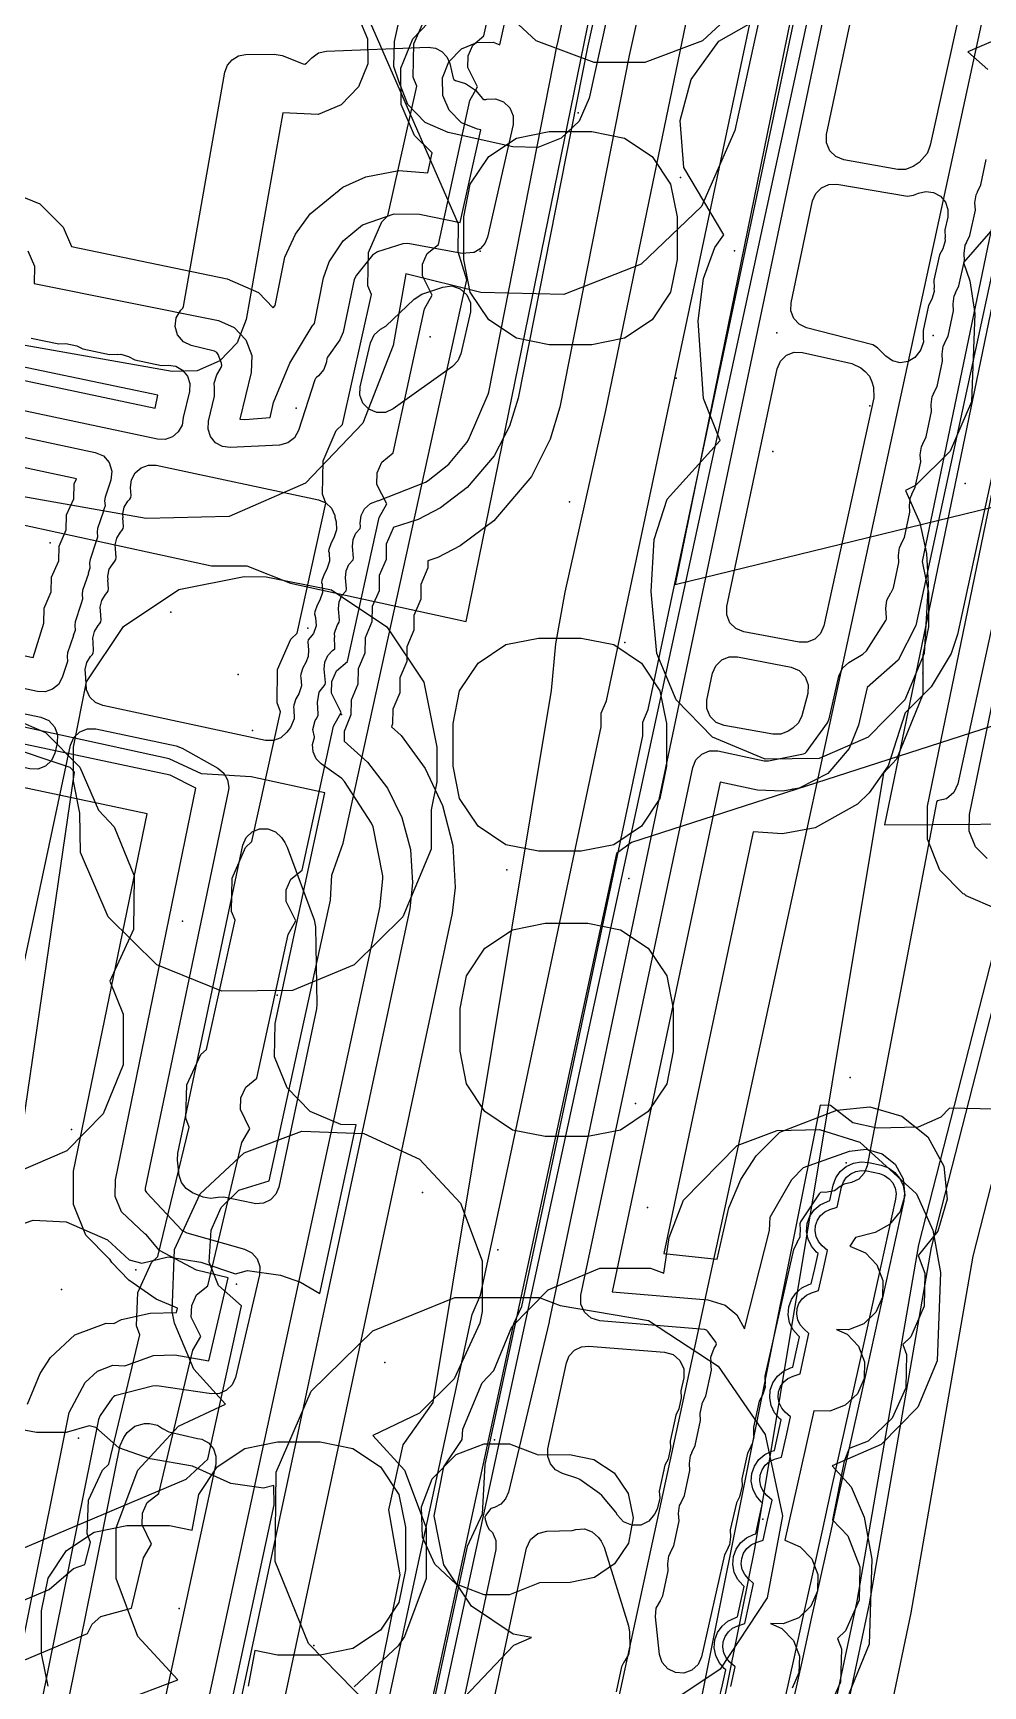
# Model space of a CAD drawing. Header units: metres. Extents: x 3158 to 3711, y 9867 to 11440.
# Drawn here: x 3319.43 to 3341.71, y 10563.38 to 10602.14 of the extents above; entities that cross this region are included whole.
import ezdxf

# ---------------------------------------------------------------- set-up
doc = ezdxf.new("R2010")
doc.units = ezdxf.units.M
for name, color, linetype in [('AI_GREENING_EXCLUSIONS', 1, 'Continuous'), ('AI_GREENING_LAWN', 82, 'Continuous'), ('AI_GREENING_REJECTED', 6, 'Continuous')]:
    doc.layers.add(name, color=color, linetype=linetype)

msp = doc.modelspace()

# ---------------------------------------------------------------- linework, layer by layer
at = {"layer": 'AI_GREENING_EXCLUSIONS'}
for points in [[(3328.126, 10558.747), (3339.507, 10611.281), (3339.612, 10612.248), (3339.776, 10612.521), (3340.077, 10613.911), (3340.354, 10615.31), (3340.314, 10615.619), (3340.599, 10616.541), (3345.158, 10639.532), (3345.254, 10640.402), (3345.371, 10640.606), (3345.657, 10642.048), (3345.877, 10643.494), (3345.835, 10643.728), (3346.044, 10644.59), (3351.569, 10680.926)], [(3328.126, 10558.747), (3339.507, 10611.281), (3339.612, 10612.248), (3339.776, 10612.521), (3340.077, 10613.911), (3340.354, 10615.31), (3340.314, 10615.619), (3340.599, 10616.541), (3345.158, 10639.532), (3345.254, 10640.402), (3345.371, 10640.606), (3345.657, 10642.048), (3345.877, 10643.494), (3345.835, 10643.728), (3346.044, 10644.59), (3351.569, 10680.926)], [(3355.56, 10680.566), (3350.042, 10644.276), (3350.087, 10643.881), (3350.022, 10643.103), (3349.855, 10642.779), (3349.359, 10639.938), (3349.407, 10639.579), (3349.205, 10638.825), (3349.023, 10638.456), (3344.547, 10615.889), (3344.467, 10614.795), (3344.284, 10614.479), (3343.709, 10611.716), (3343.751, 10611.356), (3343.393, 10610.327), (3332.051, 10557.975)], [(3355.56, 10680.566), (3350.042, 10644.276), (3350.087, 10643.881), (3350.022, 10643.103), (3349.855, 10642.779), (3349.359, 10639.938), (3349.407, 10639.579), (3349.205, 10638.825), (3349.023, 10638.456), (3344.547, 10615.889), (3344.467, 10614.795), (3344.284, 10614.479), (3343.709, 10611.716), (3343.751, 10611.356), (3343.393, 10610.327), (3332.051, 10557.975)], [(3315.06, 10490.503), (3314.541, 10492.096), (3314.329, 10493.786), (3314.428, 10495.444), (3314.763, 10497.442), (3326.631, 10553.066), (3330.705, 10571.882), (3330.889, 10572.279), (3331.412, 10574.727), (3333.727, 10585.666), (3333.732, 10585.987), (3333.856, 10586.277), (3340.115, 10615.856), (3342.696, 10628.452), (3345.114, 10641.077), (3347.369, 10653.731), (3348.966, 10663.414)], [(3353.255, 10654.883), (3351.387, 10643.368), (3351.527, 10642.952), (3351.686, 10641.867), (3351.628, 10641.307), (3351.381, 10640.336), (3351.058, 10639.761), (3350.623, 10639.201), (3347.66, 10624.607), (3345.68, 10615.4), (3345.823, 10615.187), (3346.127, 10613.656), (3345.823, 10612.125), (3344.955, 10610.828), (3344.62, 10610.604), (3340.282, 10589.752), (3340.427, 10589.025), (3340.427, 10588.219), (3340.296, 10587.56), (3340.296, 10586.635), (3339.676, 10585.113), (3339.374, 10584.791), (3336.347, 10566.595), (3333.997, 10554.958)], [(3314.112, 10490.184), (3313.551, 10491.961), (3313.33, 10493.842), (3313.442, 10495.608), (3313.786, 10497.655), (3325.653, 10553.272), (3329.727, 10572.092), (3329.924, 10572.547), (3330.434, 10574.935), (3332.749, 10585.875), (3332.754, 10586.196), (3332.878, 10586.485), (3339.136, 10616.06), (3341.715, 10628.646), (3344.13, 10641.258), (3346.383, 10653.9)], [(3336.186, 10618.746), (3332.427, 10601.815), (3330.802, 10593.581), (3330.598, 10592.923), (3330.239, 10592.23), (3329.611, 10591.484), (3328.985, 10591.007), (3328.46, 10590.735), (3327.87, 10590.548), (3327.869, 10590.53), (3327.711, 10590.157), (3327.705, 10589.798), (3327.546, 10589.425), (3327.54, 10589.066), (3327.381, 10588.694), (3327.375, 10588.335), (3327.216, 10587.962), (3327.21, 10587.603), (3327.051, 10587.23), (3327.045, 10586.871), (3326.886, 10586.499), (3326.883, 10586.155), (3326.721, 10585.767), (3326.719, 10585.541), (3327.273, 10585.046), (3327.736, 10584.436), (3328.074, 10583.747), (3328.276, 10582.999), (3328.329, 10582.212), (3328.264, 10581.608), (3320.451, 10545.076)], [(3337.162, 10618.529), (3333.408, 10601.62), (3331.781, 10593.374), (3331.552, 10592.62), (3331.114, 10591.747), (3330.236, 10590.703), (3329.445, 10590.119), (3328.92, 10589.847), (3328.686, 10589.769), (3328.685, 10589.6), (3328.523, 10589.214), (3328.52, 10588.869), (3328.358, 10588.482), (3328.355, 10588.137), (3328.193, 10587.75), (3328.19, 10587.405), (3328.028, 10587.019), (3328.025, 10586.674), (3327.864, 10586.287), (3327.86, 10585.942), (3327.832, 10585.874), (3328.056, 10585.669), (3328.622, 10584.898), (3329.033, 10584.032), (3329.272, 10583.091), (3329.323, 10582.104), (3329.258, 10581.5), (3321.428, 10544.867)], [(3319.306, 10597.034), (3319.456, 10596.674), (3319.455, 10596.271), (3323.777, 10595.399), (3324.143, 10595.241), (3324.419, 10594.953), (3324.56, 10594.579), (3324.544, 10594.181), (3324.275, 10593.088), (3324.394, 10593.081), (3324.988, 10593.126), (3325.069, 10593.479), (3325.445, 10594.403), (3325.97, 10595.267), (3326.024, 10595.335), (3326.235, 10596.407), (3326.368, 10596.78), (3326.696, 10597.269), (3327.156, 10597.644), (3327.898, 10597.903), (3328.489, 10597.897), (3329.445, 10597.7), (3329.931, 10599.878), (3329.851, 10599.888), (3329.475, 10600.042), (3329.183, 10600.333), (3329.034, 10600.683), (3329.026, 10601.093), (3329.175, 10601.471), (3329.475, 10601.774), (3329.836, 10601.925), (3330.218, 10601.93), (3330.375, 10601.871), (3333.745, 10616.979)], [(3345.643, 10613.747), (3340.132, 10588.252), (3339.716, 10587.441), (3338.987, 10586.797), (3338.791, 10585.914), (3338.57, 10585.364), (3338.07, 10584.782), (3337.396, 10584.435), (3337.013, 10584.364), (3336.421, 10584.39), (3335.541, 10584.578), (3333.008, 10572.623), (3335.256, 10572.433), (3335.659, 10572.31), (3335.936, 10572.082), (3336.117, 10571.755), (3336.697, 10574.063), (3336.717, 10574.377), (3337.224, 10575.261), (3337.499, 10575.538), (3338.577, 10575.926), (3338.965, 10575.968), (3339.34, 10575.858), (3339.644, 10575.614), (3339.831, 10575.271), (3339.873, 10574.883), (3339.763, 10574.509), (3339.518, 10574.205), (3339.176, 10574.018), (3338.72, 10573.898), (3338.586, 10573.695), (3338.95, 10573.536), (3339.219, 10573.254), (3339.361, 10572.891), (3339.352, 10572.501), (3339.195, 10572.143), (3338.913, 10571.874), (3338.55, 10571.732), (3338.275, 10571.738), (3338.52, 10571.629), (3338.789, 10571.346), (3338.929, 10570.982), (3338.919, 10570.592), (3338.76, 10570.235), (3338.477, 10569.967), (3338.113, 10569.827), (3337.737, 10569.836), (3337.057, 10566.801), (3337.421, 10566.643), (3337.691, 10566.361), (3337.833, 10565.997), (3337.824, 10565.607), (3337.667, 10565.25), (3337.385, 10564.98), (3337.021, 10564.839), (3336.722, 10564.845), (3336.991, 10564.726), (3337.26, 10564.443), (3337.4, 10564.079), (3337.39, 10563.688), (3337.231, 10563.332)], [(3326.944, 10560.551), (3328.034, 10565.985), (3327.768, 10567.512), (3328.108, 10569.035), (3328.809, 10570.032), (3331.586, 10586.727), (3331.687, 10587.823), (3331.905, 10589.03), (3332.86, 10593.295), (3336.43, 10610.552)], [(3338.097, 10609.984), (3335.885, 10599.861), (3335.101, 10598.075), (3333.693, 10596.725), (3331.875, 10596.016), (3329.925, 10596.057), (3328.168, 10596.497), (3327.871, 10594.816), (3327.163, 10592.998), (3325.814, 10591.589), (3324.028, 10590.804), (3322.077, 10590.762), (3313.053, 10592.357)], [(3319.012, 10590.651), (3323.612, 10589.646), (3324.443, 10589.651), (3325.465, 10589.241), (3329.585, 10588.342), (3333.498, 10607.537)], [(3338.034, 10606.608), (3334.487, 10589.209), (3353.843, 10593.933), (3354.716, 10593.95), (3361.736, 10592.522), (3362.456, 10592.22), (3363.005, 10591.666), (3363.3, 10590.944), (3363.297, 10590.163), (3362.995, 10589.444), (3362.441, 10588.894), (3361.719, 10588.599), (3360.938, 10588.602), (3354.432, 10589.926), (3333.466, 10583.164), (3333.109, 10582.904), (3330.022, 10568.573), (3329.961, 10567.41), (3329.609, 10566.653), (3326.484, 10552.143)], [(3312.697, 10561.246), (3320.702, 10564.61), (3320.811, 10564.829), (3321.017, 10565.008), (3321.734, 10565.205), (3322.014, 10566.386), (3322.201, 10566.703), (3321.981, 10567.162), (3321.991, 10567.435), (3322.104, 10567.683), (3322.372, 10567.894), (3323.17, 10571.257), (3323.357, 10571.573), (3323.136, 10572.033), (3323.146, 10572.305), (3323.26, 10572.554), (3323.527, 10572.765), (3324.325, 10576.127), (3324.512, 10576.444), (3324.291, 10576.903), (3324.301, 10577.176), (3324.415, 10577.424), (3324.675, 10577.633), (3325.409, 10581.001), (3325.59, 10581.321), (3325.361, 10581.776), (3325.366, 10582.049), (3325.475, 10582.299), (3325.739, 10582.515), (3326.475, 10585.892), (3326.656, 10586.212), (3326.427, 10586.667), (3326.432, 10586.94), (3326.541, 10587.19), (3326.805, 10587.406), (3327.541, 10590.783), (3327.722, 10591.103), (3327.493, 10591.558), (3327.498, 10591.831), (3327.607, 10592.081), (3327.871, 10592.297), (3328.606, 10595.674), (3328.788, 10595.994), (3328.559, 10596.449), (3328.564, 10596.722), (3328.673, 10596.972), (3328.936, 10597.188), (3329.672, 10600.565), (3329.853, 10600.885), (3329.624, 10601.34), (3329.629, 10601.613), (3329.738, 10601.863), (3330.002, 10602.079), (3330.738, 10605.456)], [(3315.201, 10605.222), (3326.08, 10603.176), (3326.08, 10603.176), (3326.623, 10602.957), (3327.041, 10602.548), (3327.271, 10602.01), (3327.277, 10601.424), (3327.059, 10600.881), (3326.649, 10600.463), (3326.111, 10600.234), (3325.281, 10600.273), (3324.425, 10595.425), (3324.212, 10594.879), (3323.807, 10594.457), (3323.272, 10594.221), (3322.686, 10594.209), (3313.662, 10595.803)], [(3312.395, 10563.732), (3323.017, 10568.228), (3323.527, 10568.701), (3324.317, 10572.296), (3323.774, 10572.774), (3323.558, 10573.318), (3323.602, 10574.066), (3323.834, 10574.603), (3324.254, 10575.011), (3324.96, 10575.224), (3326.406, 10581.811), (3326.431, 10582.398), (3326.699, 10583.144), (3329.599, 10596.355), (3329.399, 10597.017), (3329.405, 10597.661), (3326.499, 10604.321)], [(3336.158, 10602.921), (3335.126, 10601.961), (3333.772, 10601.453), (3332.584, 10601.453), (3331.23, 10601.961), (3330.198, 10602.921)], [(3312.566, 10562.601), (3319.804, 10565.643), (3320.371, 10566.137), (3320.641, 10566.227), (3320.776, 10566.744), (3320.697, 10566.955), (3320.726, 10567.735), (3321.051, 10568.444), (3321.199, 10568.583), (3321.931, 10571.615), (3321.853, 10571.826), (3321.881, 10572.605), (3322.206, 10573.315), (3322.355, 10573.453), (3323.086, 10576.485), (3323.008, 10576.696), (3323.036, 10577.476), (3323.361, 10578.186), (3323.492, 10578.307), (3324.164, 10581.336), (3324.082, 10581.546), (3324.096, 10582.326), (3324.408, 10583.041), (3324.554, 10583.182), (3325.23, 10586.227), (3325.148, 10586.437), (3325.162, 10587.217), (3325.474, 10587.932), (3325.62, 10588.073), (3326.296, 10591.118), (3326.213, 10591.328), (3326.228, 10592.108), (3326.539, 10592.823), (3326.685, 10592.964), (3327.362, 10596.009), (3327.279, 10596.219), (3327.293, 10596.999), (3327.605, 10597.714), (3327.751, 10597.855), (3328.427, 10600.9), (3328.345, 10601.11), (3328.359, 10601.89), (3328.671, 10602.605)], [(3318.86, 10598.439), (3319.582, 10598.142), (3320.135, 10597.592), (3320.324, 10597.142), (3323.982, 10596.378), (3324.714, 10596.062), (3325.058, 10595.702), (3325.102, 10595.753), (3325.335, 10596.887), (3325.58, 10597.426), (3325.924, 10597.905), (3326.69, 10598.529), (3327.233, 10598.77), (3328.005, 10598.917), (3328.685, 10598.864), (3328.789, 10599.334), (3328.375, 10599.743), (3328.057, 10600.47), (3328.052, 10601.319), (3328.334, 10602.011), (3328.88, 10602.577)], [(3342.102, 10597.74), (3341.248, 10596.764), (3341.398, 10596.335), (3341.519, 10595.565), (3341.437, 10593.492), (3340.939, 10592.342), (3340.128, 10591.532), (3339.893, 10591.416), (3340.224, 10590.654), (3340.379, 10589.935), (3340.418, 10589.218), (3340.324, 10587.592), (3339.871, 10586.508), (3339.016, 10585.631), (3337.865, 10585.133), (3336.596, 10585.116), (3335.364, 10585.631), (3334.509, 10586.508), (3334.056, 10587.592), (3333.923, 10589.045), (3333.991, 10590.267), (3334.302, 10591.214), (3335.546, 10592.59), (3335.152, 10593.574), (3335.152, 10593.574), (3335.024, 10595.392), (3335.153, 10596.39), (3335.415, 10597.115), (3335.631, 10597.412), (3334.689, 10598.989), (3334.601, 10600.093), (3334.866, 10601.052), (3335.51, 10601.953), (3336.976, 10602.784)], [(3342.498, 10602.199), (3341.348, 10601.701), (3341.819, 10601.29)], [(3342.037, 10581.599), (3341.31, 10581.907), (3341.272, 10581.946), (3341.245, 10581.957), (3340.697, 10582.513), (3340.403, 10583.236), (3340.409, 10584.016), (3343.666, 10599.824), (3341.109, 10588.04), (3340.959, 10587.594), (3340.494, 10586.812), (3339.88, 10586.204), (3339.485, 10584.96), (3339.037, 10584.323), (3338.761, 10584.059), (3337.767, 10583.506), (3337.001, 10583.364), (3336.316, 10583.411), (3334.223, 10573.524), (3335.47, 10573.393), (3335.742, 10574.597), (3336.025, 10575.261), (3336.39, 10575.813), (3336.939, 10576.367), (3338.278, 10576.88), (3339.054, 10576.964), (3339.803, 10576.745), (3340.411, 10576.255), (3340.785, 10575.571), (3340.869, 10574.795), (3340.649, 10574.046), (3340.187, 10573.472), (3340.346, 10573.064), (3340.329, 10572.284), (3340.014, 10571.57), (3339.824, 10571.388), (3339.914, 10571.152), (3339.894, 10570.372), (3339.577, 10569.659), (3339.011, 10569.121), (3338.567, 10568.951), (3338.449, 10568.652), (3338.175, 10567.274), (3338.535, 10566.898), (3338.818, 10566.171), (3338.8, 10565.391), (3338.486, 10564.676), (3338.292, 10564.491), (3338.385, 10564.248), (3338.365, 10563.468), (3338.048, 10562.755)], [(3341.806, 10582.785), (3341.532, 10583.063), (3341.386, 10583.424), (3341.388, 10583.814), (3344.723, 10600.009)], [(3342.434, 10598.226), (3339.394, 10583.578), (3343.905, 10583.604)], [(3315.272, 10594.834), (3322.292, 10593.348), (3322.354, 10593.653), (3318.085, 10594.545)], [(3305.036, 10590.516), (3319.43, 10587.503), (3319.678, 10588.308), (3319.686, 10588.655), (3319.853, 10589.037), (3319.861, 10589.384), (3320.029, 10589.766), (3320.037, 10590.113), (3320.205, 10590.495), (3320.213, 10590.843), (3320.381, 10591.224), (3320.389, 10591.572), (3320.441, 10591.692), (3313.668, 10593.132)], [(3364.22, 10592.717), (3363.667, 10592.166), (3362.946, 10591.868), (3362.166, 10591.869), (3354.914, 10593.32), (3345.865, 10589.671), (3345.701, 10589.532), (3345.56, 10588.714), (3345.126, 10588.065), (3344.845, 10587.877), (3343.63, 10581.892), (3341.467, 10573.458), (3340.018, 10565.096), (3334.251, 10537.562)], [(3315.816, 10547.73), (3320.276, 10569.791), (3320.65, 10570.497), (3320.935, 10570.764), (3321.3, 10570.902), (3321.581, 10570.892), (3322.254, 10571.128), (3322.749, 10571.147), (3323.549, 10571.003), (3324.001, 10572.955), (3323.261, 10573.132), (3322.392, 10573.591), (3322.074, 10573.976), (3322.051, 10573.985), (3321.5, 10574.501), (3321.353, 10574.862), (3321.356, 10575.252), (3323.244, 10584.437), (3322.644, 10584.74), (3308.393, 10587.76)], [(3319.296, 10569.989), (3319.596, 10570.709), (3319.837, 10571.08), (3320.406, 10571.613), (3321.137, 10571.888), (3321.323, 10571.882), (3321.502, 10571.974), (3322.176, 10572.125), (3322.787, 10572.141), (3322.81, 10572.238), (3322.317, 10572.451), (3321.673, 10572.896), (3321.273, 10573.31), (3321.224, 10573.386), (3321.213, 10573.395), (3320.665, 10573.95), (3320.371, 10574.673), (3320.376, 10575.454), (3322.099, 10583.833), (3309.526, 10586.497)], [(3318.839, 10574.1), (3319.425, 10574.306), (3320.205, 10574.264), (3321.174, 10573.844), (3321.682, 10573.372), (3321.976, 10573.297), (3322.591, 10573.442), (3323.361, 10573.317), (3324.176, 10573.049), (3324.456, 10573.122), (3325.229, 10573.014), (3325.701, 10572.85), (3326.151, 10572.586), (3327.003, 10576.541), (3326.646, 10576.545), (3325.928, 10576.852), (3325.383, 10577.41), (3325.092, 10578.134), (3325.101, 10578.914), (3326.273, 10584.326), (3324.54, 10584.704), (3323.377, 10584.769), (3322.621, 10585.123), (3317.345, 10586.275)], [(3318.991, 10586.055), (3319.715, 10585.737), (3320.526, 10584.926), (3320.962, 10583.92), (3321.331, 10583.531), (3321.799, 10582.378), (3321.785, 10581.12), (3321.226, 10579.913), (3321.536, 10579.137), (3321.536, 10577.949), (3321.068, 10576.796), (3320.219, 10575.928), (3319.079, 10575.436)], [(3319.035, 10575.488), (3320.394, 10584.809), (3320.295, 10584.923), (3318.687, 10585.461)], [(3342.372, 10582.219), (3340.194, 10573.729), (3338.747, 10565.366), (3334.962, 10547.539)], [(3342.662, 10582.144), (3340.488, 10573.667), (3339.04, 10565.303), (3335.256, 10547.478)], [(3345.955, 10576.823), (3340.921, 10576.932), (3340.722, 10576.723), (3340.187, 10576.486), (3339.226, 10576.463), (3338.654, 10576.589), (3338.132, 10576.993), (3337.887, 10576.998), (3332.31, 10549.205)], [(3321.497, 10563.025), (3322.824, 10563.527), (3321.88, 10564.544), (3321.372, 10565.898), (3321.372, 10567.086), (3321.88, 10568.44), (3322.84, 10569.472), (3323.94, 10569.989), (3323.194, 10570.807), (3322.741, 10571.89), (3322.686, 10572.161), (3322.741, 10573.62), (3323.344, 10574.925), (3324.375, 10575.884), (3325.73, 10576.392), (3327.188, 10576.337), (3328.493, 10575.735), (3329.453, 10574.703), (3329.961, 10573.349), (3329.961, 10572.161), (3329.906, 10571.89), (3329.304, 10570.585), (3328.493, 10569.775), (3327.393, 10569.258), (3328.139, 10568.44), (3328.647, 10567.086), (3328.647, 10565.898), (3328.139, 10564.544), (3327.989, 10564.322), (3326.958, 10563.363)], [(3329.542, 10563.117), (3330.702, 10564.339), (3331.114, 10564.514), (3330.685, 10564.599), (3329.711, 10565.249), (3329.061, 10566.223), (3328.833, 10567.371), (3329.061, 10568.519), (3329.491, 10569.162), (3329.505, 10569.406), (3329.958, 10570.49), (3330.23, 10570.78), (3330.659, 10571.806), (3331.508, 10572.673), (3332.719, 10573.179), (3333.906, 10573.179), (3334.224, 10573.061), (3334.346, 10573.901), (3334.685, 10574.777), (3335.945, 10576.056), (3336.876, 10576.406), (3337.87, 10576.432), (3338.818, 10576.132), (3340.144, 10574.922), (3340.529, 10574.066), (3340.712, 10573.076), (3340.63, 10571.003), (3340.176, 10569.92), (3339.321, 10569.043), (3338.167, 10568.544), (3338.617, 10568.052), (3338.917, 10567.342), (3339.099, 10566.353), (3339.034, 10564.361), (3338.564, 10563.196)], [(3335.515, 10563.047), (3335.595, 10563.408), (3335.595, 10563.408), (3335.595, 10563.408), (3335.674, 10563.761), (3335.638, 10563.792), (3335.518, 10563.932), (3335.439, 10564.097), (3335.405, 10564.278), (3335.419, 10564.461), (3335.481, 10564.634), (3335.586, 10564.785), (3335.726, 10564.904), (3335.892, 10564.982), (3335.948, 10565), (3336.028, 10565.361), (3336.028, 10565.361), (3336.028, 10565.361), (3336.106, 10565.714), (3336.071, 10565.745), (3335.951, 10565.884), (3335.872, 10566.05), (3335.838, 10566.23), (3335.852, 10566.414), (3335.914, 10566.587), (3336.019, 10566.738), (3336.159, 10566.857), (3336.325, 10566.935), (3336.381, 10566.952), (3336.461, 10567.313), (3336.539, 10567.666), (3336.504, 10567.697), (3336.384, 10567.837), (3336.305, 10568.002), (3336.271, 10568.183), (3336.285, 10568.366), (3336.347, 10568.539), (3336.452, 10568.69), (3336.592, 10568.809), (3336.758, 10568.887), (3336.814, 10568.905), (3336.894, 10569.266), (3336.972, 10569.619), (3336.937, 10569.65), (3336.817, 10569.789), (3336.738, 10569.955), (3336.704, 10570.136), (3336.718, 10570.319), (3336.78, 10570.492), (3336.885, 10570.643), (3337.025, 10570.762), (3337.191, 10570.84), (3337.247, 10570.858), (3337.327, 10571.218), (3337.405, 10571.571), (3337.37, 10571.603), (3337.25, 10571.742), (3337.171, 10571.907), (3337.137, 10572.088), (3337.151, 10572.271), (3337.213, 10572.444), (3337.317, 10572.596), (3337.458, 10572.714), (3337.624, 10572.792), (3337.68, 10572.81), (3337.76, 10573.171), (3337.76, 10573.171), (3337.76, 10573.171), (3337.838, 10573.524), (3337.803, 10573.555), (3337.683, 10573.694), (3337.604, 10573.86), (3337.57, 10574.041), (3337.584, 10574.224), (3337.646, 10574.397), (3337.75, 10574.548), (3337.891, 10574.667), (3338.057, 10574.745), (3338.113, 10574.763), (3338.193, 10575.124), (3338.256, 10575.295), (3338.36, 10575.445), (3338.5, 10575.562), (3338.666, 10575.64), (3338.846, 10575.671), (3339.028, 10575.655), (3339.321, 10575.591), (3339.493, 10575.528), (3339.642, 10575.423), (3339.76, 10575.283), (3339.837, 10575.118), (3339.869, 10574.938), (3339.853, 10574.756), (3339.42, 10572.803), (3339.42, 10572.803), (3339.42, 10572.803), (3338.987, 10570.85), (3338.77, 10569.874), (3338.554, 10568.898), (3338.337, 10567.922), (3338.121, 10566.945), (3338.121, 10566.945), (3338.121, 10566.945), (3337.904, 10565.969), (3337.688, 10564.993), (3337.688, 10564.993), (3337.688, 10564.993), (3337.471, 10564.016), (3337.255, 10563.04)], [(3335.791, 10563.365), (3335.894, 10563.832), (3335.771, 10563.942), (3335.686, 10564.041), (3335.629, 10564.159), (3335.605, 10564.288), (3335.615, 10564.419), (3335.659, 10564.543), (3335.734, 10564.651), (3335.834, 10564.736), (3335.953, 10564.791), (3336.119, 10564.844), (3336.224, 10565.317), (3336.224, 10565.317), (3336.224, 10565.317), (3336.327, 10565.785), (3336.204, 10565.894), (3336.119, 10565.994), (3336.062, 10566.112), (3336.038, 10566.241), (3336.048, 10566.372), (3336.092, 10566.496), (3336.167, 10566.603), (3336.267, 10566.688), (3336.386, 10566.744), (3336.552, 10566.797), (3336.656, 10567.27), (3336.656, 10567.27), (3336.656, 10567.27), (3336.76, 10567.737), (3336.637, 10567.847), (3336.552, 10567.946), (3336.495, 10568.065), (3336.471, 10568.194), (3336.481, 10568.324), (3336.525, 10568.448), (3336.6, 10568.556), (3336.7, 10568.641), (3336.819, 10568.697), (3336.984, 10568.749), (3337.089, 10569.223), (3337.089, 10569.223), (3337.089, 10569.223), (3337.193, 10569.69), (3337.07, 10569.799), (3336.985, 10569.899), (3336.928, 10570.017), (3336.904, 10570.146), (3336.914, 10570.277), (3336.958, 10570.401), (3337.033, 10570.509), (3337.133, 10570.593), (3337.252, 10570.649), (3337.417, 10570.702), (3337.522, 10571.175), (3337.626, 10571.643), (3337.503, 10571.752), (3337.418, 10571.851), (3337.361, 10571.97), (3337.337, 10572.099), (3337.347, 10572.23), (3337.391, 10572.353), (3337.466, 10572.461), (3337.566, 10572.546), (3337.685, 10572.602), (3337.85, 10572.654), (3337.955, 10573.128), (3337.955, 10573.128), (3337.955, 10573.128), (3338.059, 10573.595), (3337.936, 10573.704), (3337.851, 10573.804), (3337.794, 10573.922), (3337.77, 10574.051), (3337.78, 10574.182), (3337.824, 10574.306), (3337.899, 10574.414), (3337.999, 10574.499), (3338.118, 10574.554), (3338.283, 10574.607), (3338.388, 10575.08), (3338.433, 10575.203), (3338.508, 10575.31), (3338.608, 10575.394), (3338.726, 10575.449), (3338.855, 10575.472), (3338.985, 10575.46), (3339.278, 10575.395), (3339.4, 10575.351), (3339.507, 10575.276), (3339.591, 10575.176), (3339.646, 10575.057), (3339.669, 10574.929), (3339.657, 10574.799), (3339.225, 10572.846), (3338.792, 10570.894), (3338.575, 10569.917), (3338.359, 10568.941), (3338.142, 10567.965), (3337.926, 10566.989), (3337.926, 10566.989), (3337.926, 10566.989), (3337.709, 10566.012), (3337.493, 10565.036), (3337.493, 10565.036), (3337.493, 10565.036), (3337.276, 10564.06), (3337.06, 10563.083)], [(3321.937, 10553.023), (3325.084, 10567.632), (3325.07, 10568.081), (3324.834, 10568.02), (3324.061, 10568.127), (3323.166, 10568.539), (3322.174, 10568.711), (3321.436, 10568.966), (3320.897, 10569.444), (3320.743, 10569.484), (3320.203, 10569.326), (3319.509, 10569.326), (3318.965, 10569.423)], [(3319.779, 10563.376), (3319.626, 10564.141), (3319.626, 10565.141), (3319.779, 10565.906), (3320.212, 10566.555), (3320.861, 10566.989), (3321.626, 10567.141), (3322.626, 10567.141), (3323.16, 10567.035), (3323.312, 10567.87), (3323.312, 10567.87), (3323.746, 10568.519), (3324.395, 10568.952), (3325.16, 10569.104), (3326.16, 10569.104), (3326.925, 10568.952), (3327.574, 10568.519), (3328.008, 10567.87), (3328.16, 10567.104), (3328.16, 10566.104), (3328.008, 10565.339), (3327.574, 10564.69), (3326.925, 10564.257), (3326.16, 10564.104), (3325.16, 10564.104), (3324.626, 10564.21), (3324.474, 10563.376)]]:
    msp.add_lwpolyline(points, dxfattribs=at)
for points in [[(3327.901, 10601.942), (3337.912, 10647.279), (3338.147, 10647.815), (3338.57, 10648.22), (3339.413, 10648.623), (3339.998, 10648.611), (3341.458, 10648.289), (3341.994, 10648.053), (3342.399, 10647.631), (3342.612, 10647.086), (3342.599, 10646.501), (3332.468, 10600.616), (3332.232, 10600.08), (3331.81, 10599.675), (3331.265, 10599.462), (3330.679, 10599.475), (3329.161, 10599.81), (3328.625, 10600.045), (3328.22, 10600.468), (3328.007, 10601.013), (3327.889, 10601.357), (3327.901, 10601.942)], [(3333.944, 10599.247), (3334.378, 10598.598), (3334.53, 10597.832), (3334.53, 10596.832), (3334.378, 10596.067), (3333.944, 10595.418), (3333.296, 10594.985), (3332.53, 10594.832), (3331.53, 10594.832), (3330.765, 10594.985), (3330.116, 10595.418), (3329.682, 10596.067), (3329.53, 10596.832), (3329.53, 10597.832), (3329.682, 10598.598), (3330.116, 10599.247), (3330.765, 10599.68), (3331.53, 10599.832), (3332.53, 10599.832), (3333.296, 10599.68), (3333.944, 10599.247)], [(3320.678, 10586.929), (3321.546, 10588.227), (3322.843, 10589.094), (3324.374, 10589.398), (3324.896, 10589.393), (3326.427, 10589.089), (3327.724, 10588.222), (3328.591, 10586.924), (3328.896, 10585.393), (3328.896, 10584.587), (3328.765, 10583.928), (3328.765, 10583.004), (3328.102, 10581.418), (3326.958, 10580.295), (3325.513, 10579.69), (3323.852, 10579.675), (3322.33, 10580.295), (3321.186, 10581.418), (3320.539, 10582.926), (3320.523, 10583.847), (3320.374, 10584.596), (3320.374, 10585.398), (3320.678, 10586.929)], [(3333.694, 10587.369), (3334.128, 10586.72), (3334.28, 10585.955), (3334.28, 10584.955), (3334.128, 10584.19), (3333.694, 10583.541), (3333.045, 10583.107), (3332.28, 10582.955), (3331.28, 10582.955), (3330.515, 10583.107), (3329.866, 10583.541), (3329.432, 10584.19), (3329.28, 10584.955), (3329.28, 10585.955), (3329.432, 10586.72), (3329.866, 10587.369), (3330.515, 10587.803), (3331.28, 10587.955), (3332.28, 10587.955), (3333.045, 10587.803), (3333.694, 10587.369)], [(3333.854, 10580.68), (3334.288, 10580.031), (3334.44, 10579.266), (3334.44, 10578.266), (3334.288, 10577.501), (3333.854, 10576.852), (3333.205, 10576.418), (3332.44, 10576.266), (3331.44, 10576.266), (3330.675, 10576.418), (3330.026, 10576.852), (3329.592, 10577.501), (3329.44, 10578.266), (3329.44, 10579.266), (3329.592, 10580.031), (3330.026, 10580.68), (3330.675, 10581.114), (3331.44, 10581.266), (3332.44, 10581.266), (3333.205, 10581.114), (3333.854, 10580.68)], [(3331.792, 10572.304), (3333.862, 10571.949), (3335.497, 10570.884), (3336.601, 10569.276), (3337.004, 10567.367), (3336.647, 10565.449), (3335.54, 10563.771), (3333.918, 10562.687), (3331.88, 10562.305), (3331.294, 10562.085), (3329.199, 10562.109), (3327.298, 10562.928), (3325.883, 10564.374), (3325.104, 10566.297), (3325.127, 10568.392), (3325.947, 10570.293), (3327.393, 10571.708), (3329.315, 10572.487), (3331.294, 10572.487), (3331.792, 10572.304)], [(3332.005, 10568.807), (3332.579, 10568.692), (3333.053, 10568.38), (3333.384, 10567.897), (3333.505, 10567.325), (3333.391, 10566.733), (3333.065, 10566.246), (3332.596, 10565.928), (3332.023, 10565.807), (3331.308, 10565.798), (3330.602, 10565.516), (3330.008, 10565.516), (3329.35, 10565.766), (3328.849, 10566.235), (3328.558, 10566.872), (3328.535, 10567.583), (3328.785, 10568.241), (3329.35, 10568.806), (3330.008, 10569.056), (3330.602, 10569.056), (3331.273, 10568.798), (3332.005, 10568.807)]]:
    msp.add_lwpolyline(points, close=True, dxfattribs=at)
at = {"layer": 'AI_GREENING_LAWN'}
for points in [[(3349.656, 10663.297), (3345.803, 10640.954), (3345.801, 10640.945), (3343.384, 10628.32), (3343.382, 10628.312), (3331.532, 10571.936), (3331.529, 10571.923), (3330.577, 10567.926), (3330.511, 10567.771), (3330.398, 10567.647), (3330.25, 10567.568), (3330.166, 10567.539), (3330.13, 10567.507), (3330.044, 10567.388), (3330.024, 10567.339), (3330.027, 10567.285), (3330.075, 10567.132), (3330.126, 10567.046), (3330.201, 10566.976), (3330.282, 10566.788), (3330.281, 10566.584), (3322.332, 10529.409)], [(3319.557, 10544.611), (3327.565, 10581.669), (3327.569, 10581.697), (3327.63, 10582.311), (3327.627, 10582.383), (3327.403, 10583.528), (3327.367, 10583.616), (3326.732, 10584.592), (3326.668, 10584.659), (3326.187, 10585.003), (3326.065, 10585.127), (3325.993, 10585.285), (3325.98, 10585.459), (3326.025, 10585.621), (3326.025, 10585.638), (3325.991, 10585.814), (3326.044, 10586.025), (3326.066, 10586.051), (3326.064, 10586.052), (3326.111, 10586.136), (3326.116, 10586.182), (3326.096, 10586.445), (3326.136, 10586.684), (3326.275, 10586.864), (3326.277, 10586.869), (3326.283, 10586.915), (3326.257, 10587.229), (3326.271, 10587.394), (3326.338, 10587.546), (3326.452, 10587.667), (3326.501, 10587.705), (3326.507, 10587.748), (3326.497, 10587.969), (3326.504, 10587.969), (3326.498, 10588.067), (3326.558, 10588.248), (3326.606, 10588.331), (3326.611, 10588.377), (3326.59, 10588.64), (3326.604, 10588.802), (3326.67, 10588.951), (3326.769, 10589.06), (3326.77, 10589.062), (3326.776, 10589.109), (3326.755, 10589.371), (3326.769, 10589.534), (3326.835, 10589.683), (3326.934, 10589.791), (3326.935, 10589.794), (3326.941, 10589.84), (3326.92, 10590.103), (3326.934, 10590.265), (3327, 10590.415), (3327.099, 10590.523), (3327.1, 10590.526), (3327.106, 10590.572), (3327.1, 10590.647), (3327.119, 10590.828), (3327.202, 10590.99), (3327.337, 10591.112), (3327.507, 10591.177), (3327.538, 10591.183), (3328.629, 10591.615), (3328.692, 10591.651), (3329.175, 10592.033), (3329.212, 10592.07), (3329.603, 10592.54), (3329.64, 10592.601), (3330.1, 10593.674), (3330.115, 10593.724), (3331.722, 10601.871), (3331.724, 10601.88), (3341.429, 10646.773)], [(3343.556, 10613.452), (3340.47, 10599.514), (3340.44, 10599.42), (3340.397, 10599.323), (3340.21, 10599.105), (3340.066, 10599.012), (3339.893, 10598.942), (3339.706, 10598.941), (3338.44, 10599.172), (3338.255, 10599.246), (3338.114, 10599.385), (3338.038, 10599.569), (3338.04, 10599.768), (3340.873, 10613.106)], [(3344.418, 10599.759), (3341.121, 10584.534), (3341.025, 10584.33), (3340.848, 10584.189), (3340.636, 10584.142), (3340.619, 10584.101), (3338.993, 10575.582), (3338.923, 10575.407), (3338.793, 10575.269), (3338.621, 10575.19), (3338.451, 10575.149), (3338.417, 10575.135), (3338.36, 10575.087), (3338.356, 10575.092), (3338.222, 10574.994), (3338.006, 10574.954), (3337.933, 10574.957), (3337.894, 10574.951), (3337.867, 10574.923), (3337.427, 10574.263), (3337.409, 10574.221), (3337.409, 10574.175), (3337.418, 10574.128), (3337.409, 10573.905), (3337.342, 10573.78), (3337.345, 10573.778), (3337.263, 10573.616), (3336.592, 10570.645), (3336.596, 10570.463), (3336.59, 10570.463), (3336.596, 10570.386), (3336.539, 10570.204), (3336.461, 10570.059), (3336.323, 10569.452), (3336.327, 10569.269), (3336.325, 10569.269), (3336.33, 10569.214), (3336.294, 10569.055), (3336.265, 10569.007), (3336.268, 10569.006), (3336.185, 10568.843), (3336.049, 10568.236), (3336.057, 10568.076), (3335.998, 10567.814), (3335.922, 10567.672), (3335.78, 10567.043), (3335.788, 10566.877), (3335.761, 10566.689), (3335.723, 10566.622), (3335.729, 10566.619), (3335.646, 10566.457), (3335.107, 10564.067), (3335.025, 10563.885), (3334.879, 10563.75), (3334.691, 10563.682), (3334.492, 10563.693), (3334.313, 10563.781), (3334.183, 10563.932), (3334.122, 10564.122), (3334.025, 10565), (3334.044, 10565.202), (3334.141, 10565.379), (3334.145, 10565.384), (3334.198, 10565.492), (3334.324, 10566.081), (3334.314, 10566.246), (3334.339, 10566.434), (3334.377, 10566.501), (3334.371, 10566.504), (3334.452, 10566.668), (3334.577, 10567.257), (3334.567, 10567.422), (3334.592, 10567.61), (3334.63, 10567.677), (3334.624, 10567.68), (3334.705, 10567.844), (3334.831, 10568.433), (3334.821, 10568.598), (3334.846, 10568.786), (3334.883, 10568.853), (3334.877, 10568.856), (3334.958, 10569.02), (3335.084, 10569.609), (3335.074, 10569.769), (3335.074, 10569.769), (3335.131, 10570.031), (3335.205, 10570.173), (3335.337, 10570.785), (3335.325, 10570.984), (3335.335, 10570.984), (3335.324, 10571.088), (3335.402, 10571.3), (3335.442, 10571.361), (3335.459, 10571.403), (3335.44, 10571.444), (3335.258, 10571.689), (3335.221, 10571.722), (3335.173, 10571.737), (3332.722, 10571.944), (3332.52, 10572.005), (3332.362, 10572.144), (3332.275, 10572.335), (3332.275, 10572.546), (3334.898, 10584.921), (3334.975, 10585.1), (3335.114, 10585.236), (3335.295, 10585.309), (3335.49, 10585.307), (3336.576, 10585.079), (3336.676, 10585.078), (3337.496, 10585.243), (3337.537, 10585.26), (3337.569, 10585.291), (3338.06, 10585.968), (3338.101, 10586.059), (3338.328, 10587.063), (3338.411, 10587.246), (3338.559, 10587.381), (3338.892, 10587.581), (3338.973, 10587.659), (3339.426, 10588.366), (3339.441, 10588.402), (3339.444, 10588.441), (3339.427, 10588.647), (3339.449, 10588.842), (3339.545, 10589.014), (3339.553, 10589.023), (3339.606, 10589.131), (3339.734, 10589.726), (3339.724, 10589.891), (3339.75, 10590.079), (3339.787, 10590.146), (3339.782, 10590.149), (3339.863, 10590.313), (3339.99, 10590.907), (3339.981, 10591.072), (3340.006, 10591.26), (3340.044, 10591.327), (3340.038, 10591.33), (3340.119, 10591.494), (3340.247, 10592.088), (3340.237, 10592.253), (3340.262, 10592.442), (3340.3, 10592.508), (3340.294, 10592.511), (3340.375, 10592.675), (3340.503, 10593.269), (3340.493, 10593.434), (3340.518, 10593.623), (3340.556, 10593.69), (3340.55, 10593.692), (3340.631, 10593.856), (3340.759, 10594.451), (3340.75, 10594.616), (3340.775, 10594.804), (3340.813, 10594.871), (3340.807, 10594.874), (3340.888, 10595.037), (3341.015, 10595.632), (3341.006, 10595.797), (3341.031, 10595.985), (3341.069, 10596.052), (3341.063, 10596.055), (3341.144, 10596.219), (3341.272, 10596.813), (3341.262, 10596.978), (3341.287, 10597.166), (3341.325, 10597.233), (3341.319, 10597.236), (3341.4, 10597.4), (3341.528, 10597.994), (3341.518, 10598.159), (3341.544, 10598.348), (3341.581, 10598.414), (3341.576, 10598.417), (3341.657, 10598.581), (3341.784, 10599.175)], [(3319.383, 10594.99), (3320.031, 10594.855), (3320.192, 10594.865), (3320.454, 10594.81), (3320.596, 10594.737), (3321.222, 10594.605), (3321.405, 10594.612), (3321.405, 10594.605), (3321.481, 10594.613), (3321.664, 10594.559), (3321.81, 10594.483), (3322.436, 10594.351), (3322.591, 10594.357), (3322.773, 10594.33), (3322.933, 10594.24), (3323.049, 10594.097), (3323.106, 10593.923), (3323.096, 10593.739), (3322.947, 10593.126), (3322.92, 10592.948), (3322.831, 10592.791), (3322.693, 10592.675), (3322.523, 10592.616), (3322.343, 10592.621), (3314.046, 10594.379)], [(3313.898, 10593.797), (3320.883, 10592.311), (3321.074, 10592.226), (3321.213, 10592.07), (3321.276, 10591.87), (3321.252, 10591.662), (3321.115, 10591.256), (3321.105, 10591.175), (3321.113, 10591.053), (3321.072, 10590.932), (3321.075, 10590.931), (3320.94, 10590.528), (3320.929, 10590.446), (3320.937, 10590.324), (3320.896, 10590.203), (3320.899, 10590.202), (3320.764, 10589.799), (3320.753, 10589.717), (3320.761, 10589.595), (3320.72, 10589.474), (3320.724, 10589.472), (3320.588, 10589.069), (3320.577, 10588.988), (3320.585, 10588.866), (3320.545, 10588.744), (3320.548, 10588.743), (3320.412, 10588.34), (3320.402, 10588.26), (3320.41, 10588.136), (3320.369, 10588.015), (3320.372, 10588.014), (3320.237, 10587.611), (3320.226, 10587.529), (3320.234, 10587.408), (3320.193, 10587.286), (3320.196, 10587.285), (3320.11, 10587.029), (3320.022, 10586.87), (3319.884, 10586.754), (3319.713, 10586.694), (3319.532, 10586.699), (3305.468, 10589.708)], [(3313.532, 10553.643), (3320.302, 10585.441), (3320.379, 10585.62), (3320.519, 10585.756), (3320.7, 10585.828), (3320.895, 10585.826), (3322.783, 10585.426), (3322.924, 10585.373), (3323.759, 10584.904), (3323.898, 10584.788), (3323.987, 10584.63), (3324.014, 10584.451), (3324.014, 10584.445), (3324.004, 10584.36), (3322.053, 10575.054), (3322.055, 10574.998), (3322.083, 10574.95), (3322.919, 10574.073), (3323.03, 10574.006), (3324.387, 10573.622), (3324.556, 10573.536), (3324.681, 10573.394), (3324.745, 10573.216), (3324.737, 10573.026), (3324.171, 10570.615), (3324.097, 10570.446), (3323.966, 10570.316), (3323.798, 10570.242), (3323.613, 10570.234), (3322.329, 10570.419), (3322.231, 10570.413), (3321.347, 10570.181), (3321.309, 10570.163), (3321.279, 10570.133), (3320.998, 10569.722), (3320.959, 10569.631), (3316.754, 10548.838)], [(3317.482, 10549.359), (3321.471, 10569.017), (3321.554, 10569.207), (3321.636, 10569.323), (3321.813, 10569.477), (3322.041, 10569.534), (3322.156, 10569.534), (3322.346, 10569.498), (3322.463, 10569.422), (3322.612, 10569.341), (3323.286, 10569.184), (3323.381, 10569.17), (3323.539, 10569.082), (3323.656, 10568.943), (3323.716, 10568.772), (3323.711, 10568.59), (3323.711, 10568.59), (3319.442, 10548.866)], [(3321.938, 10524.36), (3331.003, 10566.614), (3331.095, 10566.813), (3331.263, 10566.953), (3331.475, 10567.009), (3332.069, 10567.029), (3332.159, 10567.052), (3332.357, 10567.062), (3332.357, 10567.062), (3332.543, 10566.994), (3332.688, 10566.86), (3332.748, 10566.777), (3332.82, 10566.633), (3333.396, 10564.787), (3333.419, 10564.643), (3333.422, 10564.295), (3333.393, 10564.12), (3333.303, 10563.966), (3333.281, 10563.94), (3333.227, 10563.832), (3333.102, 10563.243)]]:
    msp.add_lwpolyline(points, dxfattribs=at)
for points in [[(3325.804, 10601.412), (3325.84, 10601.438), (3325.962, 10601.566), (3326.119, 10601.677), (3326.305, 10601.721), (3328.693, 10601.814), (3328.863, 10601.791), (3329.016, 10601.712), (3329.132, 10601.586), (3329.2, 10601.429), (3329.279, 10601.089), (3329.295, 10601.052), (3329.331, 10601.034), (3329.568, 10600.961), (3329.806, 10600.804), (3329.967, 10600.609), (3330.001, 10600.582), (3330.044, 10600.585), (3330.067, 10600.592), (3330.271, 10600.604), (3330.463, 10600.534), (3330.611, 10600.392), (3330.69, 10600.203), (3330.687, 10599.998), (3330.086, 10597.359), (3330.023, 10597.207), (3329.914, 10597.083), (3329.771, 10597.001), (3329.753, 10596.995), (3329.487, 10596.972), (3328.217, 10597.212), (3328.097, 10597.204), (3327.502, 10597.014), (3327.387, 10596.935), (3327.01, 10596.469), (3326.96, 10596.365), (3326.696, 10595.132), (3326.619, 10594.952), (3326.335, 10594.543), (3326.319, 10594.508), (3326.31, 10594.435), (3326.249, 10594.25), (3326.122, 10594.103), (3326.076, 10594.066), (3326.051, 10594.04), (3326.035, 10594.008), (3325.655, 10592.827), (3325.557, 10592.653), (3325.399, 10592.531), (3325.205, 10592.481), (3324.052, 10592.422), (3323.868, 10592.447), (3323.707, 10592.537), (3323.589, 10592.68), (3323.531, 10592.856), (3323.541, 10593.041), (3323.685, 10593.627), (3323.679, 10593.826), (3323.681, 10593.827), (3323.671, 10593.934), (3323.736, 10594.129), (3323.836, 10594.3), (3323.851, 10594.349), (3323.844, 10594.4), (3323.765, 10594.609), (3323.734, 10594.655), (3323.684, 10594.681), (3323.138, 10594.814), (3322.951, 10594.904), (3322.816, 10595.063), (3322.758, 10595.262), (3322.786, 10595.468), (3322.895, 10595.645), (3322.939, 10595.691), (3322.956, 10595.734), (3323.926, 10601.225), (3323.985, 10601.387), (3324.094, 10601.519), (3324.242, 10601.606), (3324.411, 10601.638), (3325.078, 10601.649), (3325.27, 10601.614), (3325.76, 10601.42), (3325.804, 10601.412)], [(3338.092, 10598.594), (3338.281, 10598.598), (3339.94, 10598.322), (3340.077, 10598.339), (3340.192, 10598.388), (3340.369, 10598.429), (3340.549, 10598.404), (3340.708, 10598.316), (3340.825, 10598.176), (3340.885, 10598.004), (3340.879, 10597.823), (3340.814, 10597.527), (3340.82, 10597.344), (3340.813, 10597.344), (3340.82, 10597.268), (3340.765, 10597.086), (3340.688, 10596.94), (3340.558, 10596.346), (3340.564, 10596.163), (3340.557, 10596.163), (3340.564, 10596.086), (3340.509, 10595.905), (3340.432, 10595.758), (3340.302, 10595.165), (3340.307, 10594.982), (3340.301, 10594.982), (3340.308, 10594.905), (3340.252, 10594.723), (3340.229, 10594.68), (3340.112, 10594.533), (3339.949, 10594.44), (3339.764, 10594.414), (3339.581, 10594.457), (3339.428, 10594.566), (3339.235, 10594.764), (3339.12, 10594.831), (3337.569, 10595.231), (3337.397, 10595.313), (3337.268, 10595.452), (3337.201, 10595.629), (3337.204, 10595.819), (3337.71, 10598.209), (3337.784, 10598.384), (3337.917, 10598.518), (3338.092, 10598.594)], [(3329.603, 10596.007), (3329.688, 10595.814), (3329.685, 10595.603), (3329.462, 10594.622), (3329.391, 10594.456), (3329.266, 10594.326), (3327.875, 10593.329), (3327.691, 10593.247), (3327.491, 10593.244), (3327.305, 10593.32), (3327.164, 10593.463), (3327.091, 10593.65), (3327.096, 10593.85), (3327.339, 10594.88), (3327.425, 10595.065), (3327.578, 10595.2), (3327.704, 10595.271), (3328.361, 10595.907), (3328.548, 10596.021), (3329.037, 10596.187), (3329.246, 10596.212), (3329.447, 10596.148), (3329.603, 10596.007)], [(3337.474, 10594.654), (3338.63, 10594.397), (3338.845, 10594.29), (3338.945, 10594.206), (3339.042, 10594.095), (3339.102, 10593.961), (3339.137, 10593.836), (3339.145, 10593.593), (3337.974, 10588.241), (3337.898, 10588.065), (3337.761, 10587.931), (3337.584, 10587.858), (3337.393, 10587.856), (3336.094, 10588.102), (3335.91, 10588.176), (3335.77, 10588.316), (3335.695, 10588.499), (3335.697, 10588.697), (3336.876, 10594.27), (3336.954, 10594.45), (3337.095, 10594.587), (3337.278, 10594.658), (3337.474, 10594.654)], [(3321.01, 10588.592), (3321.001, 10588.681), (3321.038, 10588.84), (3321.125, 10588.978), (3321.167, 10589.026), (3321.191, 10589.066), (3321.197, 10589.112), (3321.183, 10589.321), (3321.186, 10589.321), (3321.177, 10589.41), (3321.214, 10589.569), (3321.301, 10589.707), (3321.343, 10589.755), (3321.366, 10589.795), (3321.372, 10589.842), (3321.359, 10590.05), (3321.361, 10590.05), (3321.353, 10590.139), (3321.39, 10590.298), (3321.476, 10590.436), (3321.519, 10590.484), (3321.542, 10590.525), (3321.548, 10590.571), (3321.535, 10590.779), (3321.537, 10590.779), (3321.528, 10590.868), (3321.566, 10591.027), (3321.652, 10591.165), (3321.694, 10591.214), (3321.718, 10591.254), (3321.724, 10591.3), (3321.712, 10591.487), (3321.734, 10591.669), (3321.82, 10591.831), (3321.959, 10591.951), (3322.131, 10592.013), (3322.315, 10592.008), (3326.121, 10591.199), (3326.292, 10591.128), (3326.425, 10590.999), (3326.503, 10590.83), (3326.505, 10590.789), (3326.533, 10590.685), (3326.546, 10590.49), (3326.483, 10590.305), (3326.416, 10590.188), (3326.364, 10590.036), (3326.358, 10589.99), (3326.368, 10589.954), (3326.381, 10589.759), (3326.319, 10589.573), (3326.251, 10589.456), (3326.199, 10589.305), (3326.193, 10589.258), (3326.203, 10589.222), (3326.216, 10589.027), (3326.154, 10588.842), (3326.086, 10588.724), (3326.035, 10588.573), (3326.028, 10588.527), (3326.052, 10588.438), (3326.066, 10588.246), (3326.006, 10588.063), (3325.881, 10587.916), (3325.879, 10587.914), (3325.874, 10587.871), (3325.89, 10587.669), (3325.879, 10587.52), (3325.825, 10587.38), (3325.756, 10587.261), (3325.705, 10587.11), (3325.699, 10587.063), (3325.709, 10587.027), (3325.722, 10586.832), (3325.659, 10586.647), (3325.591, 10586.529), (3325.54, 10586.378), (3325.534, 10586.332), (3325.546, 10586.286), (3325.554, 10586.061), (3325.463, 10585.855), (3325.38, 10585.745), (3325.24, 10585.618), (3325.064, 10585.552), (3324.876, 10585.556), (3321.061, 10586.372), (3320.89, 10586.444), (3320.757, 10586.573), (3320.68, 10586.742), (3320.671, 10586.893), (3320.656, 10587.134), (3320.658, 10587.134), (3320.65, 10587.222), (3320.687, 10587.381), (3320.773, 10587.52), (3320.816, 10587.568), (3320.839, 10587.608), (3320.845, 10587.654), (3320.832, 10587.863), (3320.834, 10587.863), (3320.825, 10587.953), (3320.863, 10588.113), (3320.951, 10588.252), (3320.991, 10588.297), (3321.015, 10588.337), (3321.021, 10588.384), (3321.007, 10588.592), (3321.01, 10588.592)], [(3319.538, 10584.883), (3319.346, 10584.886), (3308.007, 10587.324), (3307.85, 10587.387), (3307.724, 10587.498), (3307.521, 10587.747), (3307.527, 10587.751), (3307.458, 10587.839), (3307.405, 10588.019), (3307.422, 10588.205), (3307.505, 10588.372), (3307.645, 10588.496), (3307.82, 10588.561), (3308.006, 10588.557), (3319.611, 10586.098), (3319.793, 10586.019), (3319.93, 10585.876), (3320, 10585.691), (3319.993, 10585.492), (3319.938, 10585.259), (3319.858, 10585.084), (3319.718, 10584.952), (3319.538, 10584.883)], [(3337.61, 10586.857), (3337.597, 10586.653), (3337.455, 10586.13), (3337.376, 10585.966), (3337.243, 10585.84), (3337.135, 10585.771), (3336.962, 10585.701), (3336.776, 10585.699), (3335.633, 10585.905), (3335.448, 10585.978), (3335.307, 10586.118), (3335.231, 10586.302), (3335.232, 10586.5), (3335.366, 10587.129), (3335.441, 10587.307), (3335.578, 10587.442), (3335.756, 10587.516), (3335.949, 10587.517), (3337.209, 10587.275), (3337.398, 10587.196), (3337.539, 10587.049), (3337.61, 10586.857)], [(3324.74, 10583.484), (3324.933, 10583.485), (3325.112, 10583.412), (3325.25, 10583.278), (3325.33, 10583.162), (3325.387, 10583.053), (3326.02, 10581.35), (3326.052, 10581.184), (3326.083, 10579.372), (3326.072, 10579.26), (3325.19, 10575.081), (3325.12, 10574.911), (3324.994, 10574.779), (3324.828, 10574.701), (3324.646, 10574.687), (3324.584, 10574.705), (3324.584, 10574.702), (3323.899, 10574.846), (3323.767, 10574.838), (3323.767, 10574.837), (3323.59, 10574.81), (3323.414, 10574.846), (3323.162, 10574.949), (3323.013, 10575.043), (3322.906, 10575.184), (3322.854, 10575.352), (3322.811, 10575.714), (3322.818, 10575.877), (3324.349, 10583.097), (3324.425, 10583.275), (3324.562, 10583.41), (3324.74, 10583.484)], [(3334.321, 10568.701), (3334.247, 10568.558), (3334.115, 10567.947), (3334.124, 10567.786), (3334.068, 10567.524), (3334.006, 10567.406), (3333.87, 10567.244), (3333.68, 10567.152), (3333.468, 10567.148), (3333.274, 10567.231), (3333.131, 10567.386), (3333.092, 10567.454), (3332.763, 10567.85), (3332.715, 10567.895), (3332.251, 10568.221), (3332.182, 10568.255), (3331.843, 10568.361), (3331.68, 10568.447), (3331.56, 10568.587), (3331.498, 10568.76), (3331.503, 10568.943), (3331.935, 10570.959), (3332.004, 10571.124), (3332.126, 10571.255), (3332.286, 10571.334), (3332.464, 10571.352), (3334.238, 10571.211), (3334.44, 10571.151), (3334.599, 10571.012), (3334.687, 10570.82), (3334.687, 10570.609), (3334.621, 10570.299), (3334.631, 10570.139), (3334.575, 10569.877), (3334.5, 10569.734), (3334.368, 10569.123), (3334.378, 10568.962), (3334.321, 10568.701)]]:
    msp.add_lwpolyline(points, close=True, dxfattribs=at)
at = {"layer": 'AI_GREENING_REJECTED'}
for p in [(3332.21, 10600.27), (3334.61, 10598.76), (3329.91, 10597.03), (3335.88, 10597.04), (3336.87, 10595.11), (3328.74, 10595.02), (3340.54, 10595.05), (3334.51, 10594.05), (3325.6, 10593.35), (3339.05, 10593.4), (3336.78, 10592.33), (3341.29, 10591.58), (3332.01, 10591.15), (3319.83, 10590.19), (3322.66, 10588.56), (3325.87, 10588.19), (3333.31, 10587.85), (3324.24, 10587.1), (3340.3, 10587.13), (3326.66, 10586.16), (3324.57, 10585.79), (3337.25, 10584.41), (3330.54, 10582.52), (3333.4, 10582.32), (3322.93, 10581.32), (3325.15, 10579.58), (3338.59, 10577.65), (3333.56, 10577.04), (3320.33, 10576.43), (3338.5, 10575.65), (3328.56, 10574.95), (3333.84, 10574.6), (3330.33, 10573.61), (3321.84, 10573.14), (3320.09, 10572.68), (3324.2, 10572.8), (3327.68, 10570.97), (3320.49, 10569.19), (3330.25, 10569.15), (3336.54, 10567.29), (3322.85, 10565.2), (3326.01, 10564.33)]:
    msp.add_point(p, dxfattribs=at)

doc.saveas('drawing.dxf')
